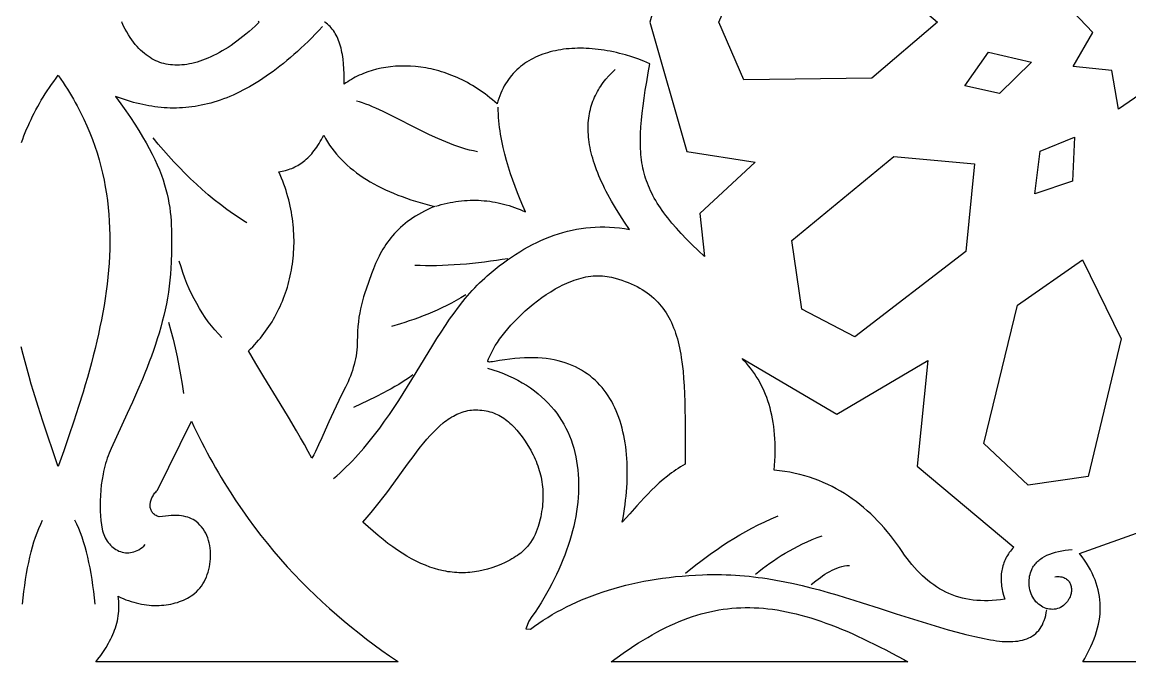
# Model space of a CAD drawing. Extents: x -332 to 348, y -263 to 352.
# Drawn here: x 46.91 to 93.89, y 237 to 264.11 of the extents above; entities that cross this region are included whole.
import ezdxf

# ---------------------------------------------------------------- set-up
doc = ezdxf.new("R2010")
doc.units = 0
doc.layers.add('LAYER_1', color=18, linetype='CONTINUOUS')
doc.layers.add('LAYER_2', color=174, linetype='CONTINUOUS')

msp = doc.modelspace()

# ---------------------------------------------------------------- linework, layer by layer
at = {"layer": 'LAYER_1'}
for points in [[(75.107, 269.585), (73.53, 264.109), (75.107, 258.633), (78.007, 258.173), (75.656, 255.996), (75.851, 254.177), (75.582, 254.432), (75.329, 254.679), (75.092, 254.918), (74.87, 255.15), (74.664, 255.376), (74.472, 255.597), (74.295, 255.813), (74.212, 255.92), (74.132, 256.026), (74.056, 256.131), (73.983, 256.236), (73.913, 256.341), (73.847, 256.445), (73.784, 256.548), (73.724, 256.652), (73.667, 256.756), (73.614, 256.86), (73.564, 256.964), (73.516, 257.068), (73.472, 257.173), (73.43, 257.279), (73.392, 257.385), (73.356, 257.491), (73.324, 257.599), (73.294, 257.708), (73.266, 257.817), (73.242, 257.928), (73.22, 258.04), (73.2, 258.154), (73.184, 258.269), (73.169, 258.386), (73.158, 258.504), (73.148, 258.625), (73.141, 258.747), (73.136, 258.871), (73.134, 258.998), (73.134, 259.127), (73.14, 259.392), (73.155, 259.667), (73.178, 259.953), (73.209, 260.252), (73.247, 260.564), (73.292, 260.89), (73.343, 261.23), (73.402, 261.586), (73.466, 261.959), (73.535, 262.348), (73.28, 262.454), (73.023, 262.551), (72.764, 262.639), (72.505, 262.718), (72.246, 262.787), (72.116, 262.819), (71.987, 262.847), (71.858, 262.874), (71.729, 262.898), (71.6, 262.92), (71.472, 262.939), (71.344, 262.956), (71.217, 262.97), (71.091, 262.982), (70.965, 262.991), (70.84, 262.998), (70.715, 263.002), (70.592, 263.003), (70.469, 263.002), (70.348, 262.999), (70.227, 262.993), (70.108, 262.984), (69.989, 262.972), (69.872, 262.958), (69.757, 262.941), (69.642, 262.922), (69.529, 262.9), (69.418, 262.875), (69.308, 262.847), (69.2, 262.816), (69.094, 262.783), (68.989, 262.747), (68.886, 262.708), (68.785, 262.666), (68.686, 262.621), (68.589, 262.573), (68.494, 262.523), (68.401, 262.47), (68.31, 262.413), (68.222, 262.354), (68.136, 262.291), (68.052, 262.226), (67.971, 262.158), (67.893, 262.087), (67.817, 262.012), (67.743, 261.935), (67.672, 261.854), (67.605, 261.771), (67.54, 261.684), (67.477, 261.594), (67.418, 261.501), (67.362, 261.405), (67.309, 261.305), (67.259, 261.203), (67.213, 261.097), (67.17, 260.988), (67.13, 260.875), (67.093, 260.76), (67.06, 260.641), (66.959, 260.732), (66.857, 260.819), (66.753, 260.904), (66.65, 260.986), (66.545, 261.066), (66.44, 261.142), (66.334, 261.216), (66.227, 261.287), (66.12, 261.356), (66.013, 261.422), (65.905, 261.485), (65.796, 261.545), (65.687, 261.603), (65.578, 261.659), (65.469, 261.711), (65.359, 261.761), (65.249, 261.809), (65.138, 261.854), (65.028, 261.897), (64.917, 261.937), (64.807, 261.974), (64.696, 262.009), (64.586, 262.042), (64.475, 262.072), (64.365, 262.1), (64.254, 262.125), (64.144, 262.148), (64.034, 262.169), (63.815, 262.203), (63.598, 262.228), (63.382, 262.244), (63.168, 262.251), (62.956, 262.249), (62.747, 262.238), (62.541, 262.219), (62.339, 262.192), (62.14, 262.156), (61.945, 262.112), (61.754, 262.06), (61.568, 262), (61.387, 261.932), (61.298, 261.895), (61.211, 261.857), (61.125, 261.816), (61.04, 261.774), (60.958, 261.73), (60.876, 261.684), (60.796, 261.636), (60.718, 261.586), (60.642, 261.535), (60.567, 261.482), (60.571, 261.705), (60.569, 261.923), (60.561, 262.135), (60.546, 262.341), (60.524, 262.541), (60.495, 262.733), (60.477, 262.826), (60.458, 262.917), (60.437, 263.005), (60.413, 263.092), (60.388, 263.176), (60.361, 263.257), (60.332, 263.337), (60.3, 263.413), (60.267, 263.487), (60.231, 263.558), (60.193, 263.627), (60.153, 263.692), (60.111, 263.755), (60.067, 263.815), (60.02, 263.871), (59.97, 263.924), (59.919, 263.974), (59.865, 264.021), (59.809, 264.064), (59.75, 264.104), (59.734, 264.104), (59.742, 264.109), (59.734, 264.114)], [(56.917, 264.155), (56.964, 264.109), (56.917, 264.063), (56.789, 263.942), (56.661, 263.825), (56.533, 263.712), (56.405, 263.604), (56.277, 263.499), (56.15, 263.399), (56.023, 263.304), (55.897, 263.212), (55.771, 263.125), (55.646, 263.042), (55.521, 262.963), (55.397, 262.889), (55.275, 262.819), (55.153, 262.754), (55.032, 262.693), (54.912, 262.636), (54.793, 262.584), (54.676, 262.536), (54.56, 262.492), (54.446, 262.452), (54.333, 262.417), (54.221, 262.386), (54.111, 262.36), (54.003, 262.337), (53.896, 262.319), (53.792, 262.305), (53.688, 262.295), (53.587, 262.289), (53.488, 262.286), (53.39, 262.288), (53.294, 262.294), (53.2, 262.303), (53.107, 262.316), (53.016, 262.333), (52.927, 262.354), (52.839, 262.378), (52.752, 262.406), (52.666, 262.439), (52.581, 262.475), (52.498, 262.515), (52.415, 262.559), (52.334, 262.608), (52.253, 262.661), (52.173, 262.718), (52.094, 262.78), (52.015, 262.848), (51.937, 262.92), (51.86, 262.997), (51.784, 263.079), (51.709, 263.167), (51.635, 263.261), (51.562, 263.36), (51.49, 263.465), (51.419, 263.576), (51.35, 263.693), (51.282, 263.816), (51.215, 263.945), (51.151, 264.08), (51.138, 264.109), (51.151, 264.137)], [(46.883, 259.014), (46.934, 259.154), (46.987, 259.293), (47.043, 259.431), (47.101, 259.57), (47.161, 259.707), (47.223, 259.845), (47.287, 259.982), (47.354, 260.119), (47.423, 260.256), (47.495, 260.392), (47.569, 260.528), (47.645, 260.663), (47.724, 260.798), (47.806, 260.933), (47.889, 261.067), (47.976, 261.201), (48.065, 261.335), (48.156, 261.468), (48.251, 261.601), (48.348, 261.733), (48.443, 261.86), (48.457, 261.84), (48.554, 261.698), (48.65, 261.557), (48.742, 261.415), (48.832, 261.273), (48.919, 261.131), (49.004, 260.989), (49.086, 260.847), (49.166, 260.705), (49.244, 260.563), (49.319, 260.42), (49.391, 260.278), (49.462, 260.136), (49.528, 259.996), (49.659, 259.709), (49.779, 259.424), (49.89, 259.138), (49.992, 258.852), (50.087, 258.566), (50.173, 258.279), (50.251, 257.992), (50.321, 257.704), (50.383, 257.416), (50.438, 257.127), (50.486, 256.837), (50.526, 256.547), (50.56, 256.256), (50.587, 255.964), (50.607, 255.672), (50.62, 255.379), (50.627, 255.085), (50.628, 254.79), (50.623, 254.495), (50.612, 254.198), (50.595, 253.901), (50.573, 253.603), (50.545, 253.305), (50.512, 253.005), (50.474, 252.705), (50.431, 252.404), (50.383, 252.103), (50.33, 251.8), (50.273, 251.497), (50.212, 251.193), (50.147, 250.889), (50.077, 250.584), (50.004, 250.279), (49.927, 249.972), (49.847, 249.666), (49.763, 249.358), (49.677, 249.05), (49.587, 248.742), (49.495, 248.434), (49.302, 247.814), (49.101, 247.193), (48.892, 246.571), (48.678, 245.947), (48.458, 245.322), (48.442, 245.275), (48.43, 245.31), (48.211, 245.937), (47.996, 246.566), (47.787, 247.195), (47.584, 247.826), (47.39, 248.457), (47.297, 248.771), (47.206, 249.086), (47.119, 249.401), (47.034, 249.715), (46.952, 250.029), (46.874, 250.343)], [(98.011, 237), (91.9, 237), (91.985, 237.146), (92.077, 237.314), (92.162, 237.481), (92.24, 237.645), (92.311, 237.807), (92.375, 237.968), (92.432, 238.126), (92.483, 238.283), (92.526, 238.438), (92.563, 238.592), (92.592, 238.744), (92.615, 238.895), (92.631, 239.044), (92.64, 239.192), (92.643, 239.339), (92.638, 239.484), (92.627, 239.629), (92.609, 239.773), (92.584, 239.916), (92.552, 240.058), (92.514, 240.199), (92.469, 240.34), (92.417, 240.48), (92.358, 240.62), (92.293, 240.759), (92.221, 240.898), (92.142, 241.037), (92.057, 241.176), (91.965, 241.314), (91.866, 241.453), (91.761, 241.592), (94.58, 242.587)]]:
    msp.add_lwpolyline(points, dxfattribs=at)
for points in [[(95.927, 266.433), (97.521, 266.842), (97.229, 265.199), (98.709, 264.472), (97.445, 263.403), (98.119, 261.88), (96.475, 261.886), (96.027, 260.279), (94.772, 261.358), (93.412, 260.42), (93.133, 262.066), (91.497, 262.235), (92.325, 263.678), (91.179, 264.875), (92.726, 265.44), (92.606, 267.106), (94.149, 266.529), (95.111, 267.883)], [(82.95, 266.486), (85.742, 264.109), (82.95, 261.731), (77.518, 261.659), (76.466, 264.109), (77.518, 266.558)], [(89.728, 262.414), (88.373, 261.081), (86.897, 261.41), (87.899, 262.836)], [(59.779, 259.173), (59.863, 259.035), (59.951, 258.9), (60.045, 258.769), (60.143, 258.64), (60.245, 258.515), (60.353, 258.394), (60.465, 258.275), (60.581, 258.16), (60.702, 258.047), (60.828, 257.938), (60.958, 257.832), (61.092, 257.729), (61.23, 257.628), (61.373, 257.531), (61.52, 257.437), (61.671, 257.346), (61.826, 257.257), (61.985, 257.171), (62.149, 257.088), (62.316, 257.008), (62.487, 256.93), (62.662, 256.856), (62.84, 256.783), (63.023, 256.714), (63.209, 256.647), (63.399, 256.582), (63.592, 256.521), (63.789, 256.461), (63.99, 256.404), (64.194, 256.35), (64.401, 256.297), (64.254, 256.234), (64.111, 256.168), (63.975, 256.101), (63.843, 256.031), (63.717, 255.96), (63.595, 255.886), (63.479, 255.811), (63.367, 255.734), (63.259, 255.656), (63.156, 255.575), (63.058, 255.493), (62.963, 255.41), (62.873, 255.324), (62.786, 255.237), (62.703, 255.149), (62.624, 255.059), (62.548, 254.968), (62.475, 254.875), (62.406, 254.78), (62.34, 254.685), (62.276, 254.588), (62.215, 254.49), (62.157, 254.39), (62.102, 254.289), (62.048, 254.187), (61.997, 254.084), (61.901, 253.875), (61.812, 253.661), (61.729, 253.443), (61.611, 253.118), (61.498, 252.796), (61.446, 252.633), (61.395, 252.47), (61.348, 252.303), (61.304, 252.134), (61.265, 251.961), (61.229, 251.784), (61.198, 251.602), (61.172, 251.413), (61.151, 251.218), (61.136, 251.016), (61.128, 250.806), (61.126, 250.587), (61.124, 250.466), (61.118, 250.344), (61.107, 250.221), (61.092, 250.097), (61.072, 249.973), (61.049, 249.848), (61.022, 249.724), (60.991, 249.599), (60.956, 249.475), (60.918, 249.351), (60.876, 249.229), (60.832, 249.107), (60.784, 248.987), (60.733, 248.868), (60.679, 248.751), (60.623, 248.637), (60.477, 248.345), (60.344, 248.076), (60.115, 247.594), (59.924, 247.178), (59.762, 246.815), (59.619, 246.491), (59.485, 246.194), (59.349, 245.91), (59.277, 245.769), (59.202, 245.627), (59.045, 245.915), (58.884, 246.204), (58.718, 246.493), (58.549, 246.783), (58.203, 247.364), (57.852, 247.942), (57.158, 249.081), (56.827, 249.637), (56.668, 249.91), (56.515, 250.18), (56.603, 250.266), (56.689, 250.353), (56.773, 250.442), (56.856, 250.533), (56.936, 250.625), (57.015, 250.719), (57.091, 250.814), (57.166, 250.911), (57.238, 251.009), (57.309, 251.108), (57.378, 251.21), (57.444, 251.312), (57.509, 251.416), (57.571, 251.521), (57.632, 251.627), (57.69, 251.735), (57.747, 251.844), (57.801, 251.954), (57.853, 252.065), (57.903, 252.178), (57.951, 252.291), (57.997, 252.406), (58.041, 252.522), (58.082, 252.638), (58.121, 252.756), (58.159, 252.874), (58.193, 252.994), (58.226, 253.114), (58.256, 253.235), (58.285, 253.357), (58.31, 253.48), (58.334, 253.604), (58.355, 253.728), (58.374, 253.853), (58.391, 253.978), (58.405, 254.105), (58.417, 254.231), (58.427, 254.359), (58.434, 254.487), (58.439, 254.615), (58.442, 254.744), (58.442, 254.873), (58.439, 255.003), (58.435, 255.133), (58.427, 255.264), (58.417, 255.394), (58.405, 255.525), (58.391, 255.657), (58.373, 255.788), (58.354, 255.92), (58.331, 256.052), (58.306, 256.184), (58.279, 256.316), (58.249, 256.448), (58.216, 256.58), (58.181, 256.712), (58.143, 256.844), (58.103, 256.976), (58.06, 257.108), (58.014, 257.24), (57.966, 257.372), (57.915, 257.503), (57.861, 257.634), (57.804, 257.765), (57.943, 257.79), (58.079, 257.823), (58.213, 257.863), (58.28, 257.887), (58.345, 257.913), (58.41, 257.941), (58.474, 257.971), (58.538, 258.004), (58.601, 258.039), (58.663, 258.077), (58.725, 258.117), (58.786, 258.159), (58.846, 258.205), (58.905, 258.252), (58.964, 258.303), (59.022, 258.356), (59.079, 258.412), (59.135, 258.471), (59.191, 258.532), (59.246, 258.597), (59.3, 258.664), (59.353, 258.734), (59.405, 258.808), (59.456, 258.884), (59.507, 258.964), (59.556, 259.047), (59.605, 259.133), (59.653, 259.222), (59.7, 259.315)], [(91.466, 257.367), (89.865, 256.829), (90.095, 258.638), (91.548, 259.233)], [(87.3, 258.105), (86.942, 254.391), (82.227, 250.768), (79.976, 251.947), (79.554, 254.86), (83.88, 258.422)], [(93.53, 250.688), (92.122, 244.858), (89.578, 244.485), (87.696, 246.256), (89.126, 252.114), (91.888, 254.033)], [(71.425, 253.363), (71.524, 253.359), (71.622, 253.35), (71.719, 253.337), (71.816, 253.319), (71.912, 253.298), (72.064, 253.257), (72.21, 253.214), (72.352, 253.169), (72.489, 253.121), (72.622, 253.07), (72.749, 253.016), (72.872, 252.96), (72.991, 252.901), (73.105, 252.839), (73.215, 252.775), (73.32, 252.708), (73.422, 252.638), (73.519, 252.565), (73.612, 252.49), (73.701, 252.413), (73.787, 252.332), (73.869, 252.249), (73.947, 252.164), (74.021, 252.075), (74.092, 251.984), (74.16, 251.891), (74.224, 251.794), (74.285, 251.695), (74.343, 251.594), (74.398, 251.489), (74.45, 251.382), (74.499, 251.273), (74.545, 251.161), (74.588, 251.046), (74.629, 250.928), (74.667, 250.808), (74.703, 250.685), (74.736, 250.56), (74.767, 250.432), (74.796, 250.301), (74.823, 250.168), (74.847, 250.032), (74.87, 249.893), (74.909, 249.608), (74.942, 249.313), (74.968, 249.006), (74.989, 248.69), (75.005, 248.363), (75.016, 248.025), (75.024, 247.678), (75.03, 247.319), (75.033, 246.951), (75.037, 245.372), (74.935, 245.316), (74.836, 245.257), (74.739, 245.197), (74.643, 245.135), (74.549, 245.072), (74.458, 245.006), (74.278, 244.871), (74.105, 244.729), (73.937, 244.582), (73.773, 244.429), (73.612, 244.273), (73.454, 244.112), (73.299, 243.948), (72.99, 243.612), (72.68, 243.268), (72.363, 242.922), (72.398, 243.107), (72.43, 243.293), (72.459, 243.477), (72.485, 243.661), (72.508, 243.845), (72.528, 244.027), (72.545, 244.209), (72.558, 244.39), (72.569, 244.569), (72.576, 244.747), (72.58, 244.924), (72.58, 245.1), (72.577, 245.274), (72.571, 245.446), (72.562, 245.617), (72.549, 245.785), (72.532, 245.952), (72.512, 246.117), (72.489, 246.28), (72.462, 246.44), (72.431, 246.598), (72.396, 246.754), (72.358, 246.907), (72.316, 247.057), (72.271, 247.205), (72.221, 247.35), (72.168, 247.492), (72.111, 247.631), (72.05, 247.767), (71.985, 247.899), (71.916, 248.028), (71.842, 248.154), (71.765, 248.276), (71.684, 248.395), (71.599, 248.51), (71.509, 248.621), (71.416, 248.728), (71.318, 248.831), (71.215, 248.93), (71.109, 249.025), (70.998, 249.115), (70.883, 249.201), (70.763, 249.282), (70.639, 249.359), (70.51, 249.431), (70.377, 249.498), (70.239, 249.56), (70.097, 249.618), (69.95, 249.67), (69.798, 249.716), (69.642, 249.758), (69.481, 249.794), (69.315, 249.824), (69.144, 249.849), (68.968, 249.868), (68.788, 249.882), (68.603, 249.889), (68.412, 249.89), (68.217, 249.885), (68.017, 249.874), (67.811, 249.857), (67.601, 249.833), (67.385, 249.802), (67.164, 249.765), (66.94, 249.727), (66.857, 249.715), (66.79, 249.707), (66.738, 249.705), (66.7, 249.708), (66.675, 249.716), (66.667, 249.722), (66.662, 249.729), (66.658, 249.738), (66.658, 249.747), (66.662, 249.771), (66.674, 249.801), (66.691, 249.836), (66.737, 249.924), (66.763, 249.976), (66.789, 250.035), (66.841, 250.149), (66.905, 250.271), (66.98, 250.399), (67.066, 250.534), (67.162, 250.673), (67.268, 250.817), (67.384, 250.964), (67.509, 251.113), (67.642, 251.264), (67.783, 251.416), (67.931, 251.568), (68.087, 251.719), (68.249, 251.869), (68.417, 252.016), (68.59, 252.16), (68.769, 252.3), (68.952, 252.435), (69.139, 252.564), (69.33, 252.686), (69.523, 252.801), (69.72, 252.908), (69.819, 252.958), (69.918, 253.005), (70.018, 253.05), (70.118, 253.093), (70.219, 253.133), (70.32, 253.17), (70.421, 253.204), (70.522, 253.235), (70.623, 253.263), (70.724, 253.288), (70.824, 253.31), (70.925, 253.328), (71.026, 253.342), (71.126, 253.353), (71.226, 253.36), (71.326, 253.364)], [(81.463, 247.489), (85.33, 249.773), (84.875, 245.287), (88.97, 241.861), (88.919, 241.805), (88.871, 241.748), (88.826, 241.691), (88.783, 241.632), (88.743, 241.573), (88.705, 241.513), (88.669, 241.452), (88.636, 241.39), (88.605, 241.327), (88.577, 241.264), (88.552, 241.199), (88.529, 241.134), (88.508, 241.068), (88.49, 241.002), (88.475, 240.934), (88.462, 240.866), (88.451, 240.796), (88.443, 240.726), (88.437, 240.656), (88.434, 240.584), (88.433, 240.511), (88.435, 240.438), (88.44, 240.364), (88.446, 240.289), (88.456, 240.213), (88.468, 240.136), (88.482, 240.059), (88.499, 239.981), (88.54, 239.822), (88.591, 239.659), (88.411, 239.633), (88.235, 239.612), (88.062, 239.598), (87.892, 239.59), (87.725, 239.588), (87.562, 239.593), (87.402, 239.603), (87.244, 239.619), (87.09, 239.641), (86.939, 239.669), (86.79, 239.703), (86.645, 239.743), (86.502, 239.788), (86.362, 239.839), (86.224, 239.896), (86.089, 239.958), (85.957, 240.026), (85.827, 240.099), (85.7, 240.178), (85.575, 240.262), (85.452, 240.351), (85.332, 240.446), (85.214, 240.545), (85.098, 240.65), (84.984, 240.76), (84.872, 240.876), (84.762, 240.996), (84.654, 241.121), (84.548, 241.251), (84.444, 241.386), (84.342, 241.526), (84.241, 241.671), (84.119, 241.847), (83.994, 242.02), (83.867, 242.19), (83.737, 242.356), (83.605, 242.518), (83.47, 242.676), (83.332, 242.831), (83.192, 242.981), (83.048, 243.127), (82.902, 243.269), (82.752, 243.406), (82.6, 243.539), (82.444, 243.667), (82.285, 243.791), (82.123, 243.91), (81.958, 244.025), (81.789, 244.134), (81.617, 244.239), (81.441, 244.338), (81.262, 244.432), (81.079, 244.521), (80.893, 244.604), (80.702, 244.682), (80.508, 244.755), (80.31, 244.822), (80.108, 244.883), (79.902, 244.938), (79.692, 244.987), (79.477, 245.031), (79.259, 245.068), (79.036, 245.099), (78.809, 245.124), (78.826, 245.326), (78.839, 245.524), (78.847, 245.718), (78.851, 245.908), (78.852, 246.095), (78.848, 246.278), (78.84, 246.457), (78.828, 246.633), (78.812, 246.805), (78.792, 246.973), (78.768, 247.138), (78.74, 247.299), (78.709, 247.457), (78.673, 247.612), (78.635, 247.763), (78.592, 247.911), (78.546, 248.055), (78.496, 248.197), (78.442, 248.335), (78.385, 248.469), (78.325, 248.601), (78.261, 248.73), (78.194, 248.855), (78.123, 248.978), (78.049, 249.098), (77.972, 249.214), (77.892, 249.328), (77.809, 249.439), (77.722, 249.547), (77.632, 249.652), (77.54, 249.754), (77.444, 249.854)], [(66.233, 247.677), (66.324, 247.672), (66.414, 247.664), (66.501, 247.653), (66.586, 247.638), (66.67, 247.62), (66.751, 247.599), (66.831, 247.574), (66.909, 247.547), (66.985, 247.516), (67.059, 247.483), (67.132, 247.447), (67.203, 247.408), (67.273, 247.366), (67.341, 247.322), (67.408, 247.275), (67.474, 247.226), (67.538, 247.174), (67.6, 247.12), (67.662, 247.064), (67.723, 247.005), (67.782, 246.944), (67.897, 246.817), (68.009, 246.682), (68.117, 246.54), (68.221, 246.391), (68.323, 246.236), (68.434, 246.055), (68.486, 245.964), (68.536, 245.872), (68.583, 245.779), (68.628, 245.686), (68.67, 245.593), (68.71, 245.498), (68.748, 245.403), (68.783, 245.308), (68.815, 245.212), (68.845, 245.115), (68.873, 245.018), (68.898, 244.92), (68.92, 244.821), (68.94, 244.722), (68.957, 244.622), (68.971, 244.522), (68.983, 244.42), (68.992, 244.318), (68.998, 244.216), (69.002, 244.112), (69.002, 244.008), (69, 243.904), (68.995, 243.798), (68.987, 243.692), (68.976, 243.585), (68.963, 243.477), (68.946, 243.369), (68.927, 243.26), (68.904, 243.15), (68.879, 243.039), (68.827, 242.836), (68.796, 242.73), (68.76, 242.621), (68.718, 242.509), (68.67, 242.397), (68.614, 242.283), (68.549, 242.168), (68.474, 242.054), (68.433, 241.998), (68.389, 241.941), (68.341, 241.885), (68.291, 241.829), (68.238, 241.774), (68.181, 241.719), (68.121, 241.665), (68.057, 241.612), (67.99, 241.56), (67.919, 241.508), (67.843, 241.457), (67.764, 241.407), (67.681, 241.358), (67.593, 241.311), (67.403, 241.216), (67.214, 241.131), (67.026, 241.054), (66.839, 240.987), (66.652, 240.928), (66.465, 240.879), (66.278, 240.839), (66.185, 240.823), (66.092, 240.809), (65.998, 240.797), (65.905, 240.787), (65.812, 240.78), (65.719, 240.775), (65.625, 240.773), (65.532, 240.773), (65.438, 240.775), (65.345, 240.779), (65.251, 240.786), (65.157, 240.795), (65.063, 240.807), (64.969, 240.821), (64.875, 240.837), (64.78, 240.855), (64.591, 240.9), (64.401, 240.953), (64.209, 241.017), (64.017, 241.09), (63.823, 241.172), (63.628, 241.264), (63.432, 241.366), (63.234, 241.478), (63.035, 241.599), (62.834, 241.73), (62.631, 241.87), (62.426, 242.021), (62.219, 242.181), (62.01, 242.351), (61.798, 242.532), (61.585, 242.722), (61.368, 242.922), (61.547, 243.126), (61.72, 243.332), (61.89, 243.54), (62.054, 243.748), (62.215, 243.956), (62.373, 244.165), (62.678, 244.577), (63.256, 245.375), (63.535, 245.751), (63.672, 245.932), (63.809, 246.107), (63.946, 246.275), (64.082, 246.437), (64.218, 246.591), (64.355, 246.737), (64.493, 246.875), (64.632, 247.004), (64.772, 247.123), (64.842, 247.179), (64.913, 247.233), (64.985, 247.283), (65.057, 247.331), (65.129, 247.376), (65.202, 247.418), (65.276, 247.458), (65.351, 247.494), (65.426, 247.527), (65.502, 247.557), (65.578, 247.584), (65.656, 247.608), (65.734, 247.628), (65.813, 247.645), (65.893, 247.659), (65.974, 247.669), (66.057, 247.675), (66.14, 247.677)], [(54.198, 246.974), (54.308, 246.746), (54.419, 246.52), (54.532, 246.297), (54.646, 246.077), (54.761, 245.859), (54.878, 245.644), (54.996, 245.431), (55.115, 245.221), (55.235, 245.014), (55.356, 244.808), (55.479, 244.606), (55.602, 244.405), (55.727, 244.208), (55.98, 243.819), (56.238, 243.44), (56.5, 243.069), (56.766, 242.708), (57.036, 242.355), (57.311, 242.011), (57.589, 241.675), (57.871, 241.347), (58.157, 241.027), (58.446, 240.715), (58.74, 240.41), (59.036, 240.112), (59.336, 239.821), (59.639, 239.537), (59.946, 239.259), (60.255, 238.988), (60.567, 238.723), (60.882, 238.465), (61.2, 238.211), (61.521, 237.964), (61.844, 237.721), (62.17, 237.484), (62.498, 237.252), (62.828, 237.025), (62.865, 237), (50.035, 237), (50.12, 237.106), (50.241, 237.268), (50.357, 237.435), (50.468, 237.608), (50.573, 237.786), (50.622, 237.877), (50.669, 237.969), (50.714, 238.062), (50.756, 238.156), (50.796, 238.251), (50.833, 238.348), (50.867, 238.445), (50.898, 238.543), (50.926, 238.642), (50.95, 238.742), (50.971, 238.842), (50.989, 238.944), (51.002, 239.046), (51.012, 239.149), (51.017, 239.252), (51.018, 239.356), (51.015, 239.461), (51.007, 239.566), (50.994, 239.671), (50.977, 239.777), (51.087, 239.725), (51.198, 239.677), (51.309, 239.633), (51.42, 239.592), (51.531, 239.556), (51.641, 239.523), (51.752, 239.494), (51.862, 239.468), (51.972, 239.446), (52.081, 239.428), (52.189, 239.413), (52.297, 239.401), (52.404, 239.393), (52.51, 239.389), (52.615, 239.388), (52.718, 239.39), (52.821, 239.395), (52.922, 239.404), (53.022, 239.415), (53.12, 239.43), (53.217, 239.448), (53.312, 239.47), (53.406, 239.494), (53.497, 239.521), (53.586, 239.551), (53.674, 239.584), (53.759, 239.62), (53.842, 239.658), (53.922, 239.7), (54, 239.744), (54.076, 239.79), (54.149, 239.84), (54.231, 239.903), (54.308, 239.972), (54.381, 240.046), (54.449, 240.127), (54.513, 240.212), (54.573, 240.301), (54.627, 240.395), (54.677, 240.493), (54.723, 240.594), (54.763, 240.698), (54.798, 240.805), (54.829, 240.914), (54.854, 241.025), (54.874, 241.137), (54.889, 241.25), (54.899, 241.364), (54.904, 241.478), (54.903, 241.591), (54.896, 241.705), (54.885, 241.817), (54.867, 241.928), (54.844, 242.037), (54.816, 242.144), (54.781, 242.248), (54.741, 242.349), (54.695, 242.447), (54.643, 242.542), (54.585, 242.632), (54.521, 242.717), (54.451, 242.798), (54.375, 242.873), (54.292, 242.942), (54.228, 242.988), (54.161, 243.029), (54.089, 243.066), (54.013, 243.098), (53.932, 243.127), (53.847, 243.15), (53.758, 243.169), (53.663, 243.184), (53.564, 243.195), (53.46, 243.2), (53.351, 243.202), (53.236, 243.199), (53.116, 243.191), (52.99, 243.179), (52.859, 243.163), (52.722, 243.142), (52.675, 243.157), (52.631, 243.175), (52.591, 243.196), (52.553, 243.219), (52.519, 243.243), (52.488, 243.27), (52.46, 243.299), (52.435, 243.329), (52.412, 243.361), (52.393, 243.395), (52.377, 243.43), (52.364, 243.466), (52.354, 243.504), (52.346, 243.542), (52.341, 243.581), (52.339, 243.622), (52.34, 243.662), (52.343, 243.704), (52.349, 243.745), (52.358, 243.787), (52.369, 243.83), (52.382, 243.872), (52.398, 243.914), (52.417, 243.956), (52.438, 243.998), (52.461, 244.039), (52.487, 244.079), (52.514, 244.119), (52.544, 244.158), (52.577, 244.196), (52.611, 244.233), (52.648, 244.269), (54.089, 247.205)], [(77.774, 239.3), (77.964, 239.295), (78.156, 239.285), (78.349, 239.27), (78.543, 239.251), (78.739, 239.227), (78.935, 239.197), (79.134, 239.164), (79.333, 239.125), (79.535, 239.081), (79.738, 239.033), (79.943, 238.98), (80.149, 238.923), (80.358, 238.86), (80.569, 238.793), (80.782, 238.721), (80.998, 238.645), (81.215, 238.564), (81.436, 238.478), (81.658, 238.388), (81.884, 238.293), (82.112, 238.194), (82.343, 238.09), (82.577, 237.981), (82.814, 237.868), (83.054, 237.75), (83.298, 237.628), (83.544, 237.502), (83.794, 237.371), (84.305, 237.095), (84.475, 237), (71.894, 237), (72.047, 237.113), (72.251, 237.261), (72.454, 237.404), (72.655, 237.541), (72.854, 237.673), (73.052, 237.8), (73.248, 237.921), (73.443, 238.037), (73.637, 238.148), (73.829, 238.254), (74.021, 238.355), (74.211, 238.45), (74.401, 238.541), (74.59, 238.626), (74.778, 238.706), (74.966, 238.781), (75.153, 238.85), (75.34, 238.915), (75.526, 238.975), (75.713, 239.029), (75.899, 239.079), (76.085, 239.123), (76.271, 239.163), (76.457, 239.197), (76.644, 239.227), (76.831, 239.251), (77.018, 239.271), (77.206, 239.286), (77.394, 239.295), (77.584, 239.3)]]:
    msp.add_lwpolyline(points, close=True, dxfattribs=at)
at = {"layer": 'LAYER_2'}
for points in [[(59.654, 263.926), (59.499, 263.761), (59.344, 263.602), (59.191, 263.446), (59.038, 263.296), (58.886, 263.149), (58.735, 263.007), (58.585, 262.869), (58.435, 262.736), (58.286, 262.606), (58.138, 262.481), (57.991, 262.36), (57.845, 262.244), (57.699, 262.131), (57.554, 262.022), (57.409, 261.918), (57.266, 261.817), (57.122, 261.72), (56.98, 261.628), (56.838, 261.539), (56.697, 261.454), (56.556, 261.372), (56.416, 261.295), (56.277, 261.221), (56.138, 261.151), (56, 261.084), (55.862, 261.022), (55.724, 260.962), (55.588, 260.907), (55.451, 260.855), (55.315, 260.806), (55.18, 260.761), (55.045, 260.719), (54.91, 260.68), (54.776, 260.645), (54.642, 260.613), (54.509, 260.585), (54.376, 260.559), (54.243, 260.537), (54.11, 260.518), (53.978, 260.502), (53.847, 260.49), (53.715, 260.48), (53.584, 260.473), (53.453, 260.469), (53.322, 260.468), (53.192, 260.47), (53.061, 260.475), (52.931, 260.483), (52.801, 260.494), (52.672, 260.507), (52.542, 260.523), (52.413, 260.542), (52.283, 260.563), (52.154, 260.587), (52.025, 260.613), (51.896, 260.642), (51.767, 260.674), (51.638, 260.708), (51.509, 260.745), (51.38, 260.783), (51.122, 260.868), (50.864, 260.962), (51.093, 260.652), (51.306, 260.352), (51.505, 260.063), (51.691, 259.784), (51.863, 259.514), (52.022, 259.253), (52.169, 259), (52.303, 258.755), (52.427, 258.518), (52.539, 258.287), (52.641, 258.063), (52.733, 257.844), (52.816, 257.631), (52.889, 257.423), (52.954, 257.219), (53.011, 257.019), (53.061, 256.823), (53.103, 256.629), (53.139, 256.438), (53.169, 256.249), (53.193, 256.061), (53.212, 255.874), (53.227, 255.687), (53.237, 255.5), (53.244, 255.313), (53.247, 255.124), (53.246, 254.742), (53.239, 254.35), (53.229, 253.943), (53.219, 253.686), (53.202, 253.43), (53.179, 253.175), (53.15, 252.922), (53.115, 252.67), (53.074, 252.419), (53.027, 252.169), (52.975, 251.92), (52.918, 251.672), (52.856, 251.425), (52.79, 251.179), (52.719, 250.933), (52.643, 250.688), (52.564, 250.444), (52.48, 250.2), (52.393, 249.956), (52.303, 249.713), (52.209, 249.47), (52.113, 249.227), (52.014, 248.984), (51.807, 248.498), (51.593, 248.011), (51.371, 247.523), (51.144, 247.033), (50.683, 246.044), (50.637, 245.943), (50.595, 245.839), (50.554, 245.734), (50.517, 245.627), (50.482, 245.519), (50.449, 245.409), (50.418, 245.298), (50.39, 245.186), (50.365, 245.073), (50.341, 244.96), (50.301, 244.731), (50.269, 244.502), (50.245, 244.273), (50.229, 244.047), (50.22, 243.823), (50.219, 243.604), (50.225, 243.392), (50.236, 243.186), (50.254, 242.99), (50.278, 242.803), (50.307, 242.628), (50.325, 242.547), (50.347, 242.468), (50.373, 242.392), (50.404, 242.319), (50.438, 242.248), (50.476, 242.18), (50.518, 242.115), (50.563, 242.053), (50.611, 241.995), (50.662, 241.94), (50.715, 241.889), (50.772, 241.842), (50.83, 241.799), (50.891, 241.76), (50.954, 241.726), (51.018, 241.696), (51.084, 241.671), (51.152, 241.651), (51.22, 241.636), (51.29, 241.626), (51.36, 241.621), (51.432, 241.622), (51.503, 241.629), (51.575, 241.641), (51.647, 241.66), (51.719, 241.684), (51.79, 241.715), (51.861, 241.753), (51.931, 241.797), (52, 241.849), (52.068, 241.907), (52.135, 241.972)], [(60.115, 244.766), (60.255, 244.888), (60.393, 245.011), (60.528, 245.136), (60.66, 245.264), (60.79, 245.392), (60.918, 245.523), (61.043, 245.655), (61.166, 245.789), (61.286, 245.924), (61.405, 246.061), (61.522, 246.198), (61.636, 246.338), (61.859, 246.619), (62.076, 246.905), (62.286, 247.194), (62.489, 247.485), (62.688, 247.779), (62.882, 248.074), (63.071, 248.371), (63.257, 248.667), (63.62, 249.259), (63.976, 249.845), (64.329, 250.419), (64.505, 250.701), (64.683, 250.978), (64.862, 251.25), (65.044, 251.516), (65.228, 251.776), (65.415, 252.028), (65.606, 252.273), (65.704, 252.393), (65.802, 252.51), (65.902, 252.625), (66.003, 252.738), (66.105, 252.848), (66.209, 252.956), (66.314, 253.062), (66.421, 253.164), (66.53, 253.265), (66.641, 253.362), (66.809, 253.505), (66.978, 253.643), (67.149, 253.777), (67.321, 253.906), (67.493, 254.031), (67.667, 254.152), (67.842, 254.268), (68.018, 254.378), (68.196, 254.484), (68.374, 254.585), (68.554, 254.681), (68.735, 254.771), (68.918, 254.856), (69.102, 254.936), (69.287, 255.01), (69.473, 255.079), (69.661, 255.142), (69.851, 255.199), (70.042, 255.25), (70.234, 255.295), (70.428, 255.334), (70.623, 255.366), (70.82, 255.393), (71.019, 255.413), (71.219, 255.426), (71.421, 255.433), (71.624, 255.433), (71.829, 255.426), (72.036, 255.412), (72.245, 255.391), (72.455, 255.363), (72.667, 255.328), (72.456, 255.638), (72.259, 255.939), (72.077, 256.234), (71.909, 256.521), (71.755, 256.802), (71.683, 256.939), (71.614, 257.075), (71.549, 257.209), (71.488, 257.341), (71.43, 257.472), (71.375, 257.601), (71.323, 257.728), (71.274, 257.853), (71.229, 257.977), (71.187, 258.1), (71.148, 258.221), (71.113, 258.34), (71.08, 258.457), (71.05, 258.573), (71.024, 258.688), (71, 258.801), (70.98, 258.912), (70.962, 259.022), (70.948, 259.13), (70.936, 259.237), (70.927, 259.343), (70.921, 259.447), (70.918, 259.549), (70.918, 259.651), (70.92, 259.75), (70.925, 259.849), (70.933, 259.946), (70.944, 260.041), (70.957, 260.136), (70.973, 260.229), (70.991, 260.32), (71.012, 260.411), (71.035, 260.5), (71.061, 260.588), (71.09, 260.674), (71.12, 260.76), (71.154, 260.844), (71.189, 260.927), (71.227, 261.008), (71.268, 261.089), (71.31, 261.168), (71.355, 261.246), (71.402, 261.323), (71.451, 261.399), (71.503, 261.474), (71.557, 261.548), (71.612, 261.621), (71.67, 261.692), (71.792, 261.832), (71.922, 261.968), (72.06, 262.1)], [(66.218, 258.616), (66.055, 258.649), (65.891, 258.688), (65.724, 258.733), (65.557, 258.784), (65.389, 258.839), (65.219, 258.9), (65.049, 258.965), (64.878, 259.034), (64.707, 259.106), (64.536, 259.182), (64.193, 259.34), (63.852, 259.506), (63.514, 259.676), (62.852, 260.013), (62.532, 260.174), (62.22, 260.325), (61.919, 260.463), (61.772, 260.526), (61.629, 260.585), (61.49, 260.638), (61.353, 260.686), (61.221, 260.729), (61.092, 260.765)], [(64.439, 256.309), (64.564, 256.346), (64.688, 256.38), (64.812, 256.411), (64.936, 256.44), (65.059, 256.465), (65.181, 256.487), (65.304, 256.507), (65.425, 256.524), (65.547, 256.537), (65.668, 256.548), (65.788, 256.556), (65.909, 256.561), (66.029, 256.564), (66.148, 256.563), (66.268, 256.56), (66.387, 256.553), (66.505, 256.544), (66.624, 256.532), (66.742, 256.517), (66.86, 256.499), (66.978, 256.479), (67.095, 256.455), (67.213, 256.429), (67.33, 256.4), (67.447, 256.368), (67.564, 256.333), (67.681, 256.295), (67.797, 256.255), (67.914, 256.212), (68.03, 256.166), (68.146, 256.117), (68.262, 256.065), (68.146, 256.332), (68.033, 256.6), (67.924, 256.869), (67.819, 257.141), (67.719, 257.413), (67.624, 257.688), (67.536, 257.963), (67.454, 258.24), (67.38, 258.519), (67.313, 258.799), (67.254, 259.08), (67.228, 259.221), (67.204, 259.363), (67.183, 259.504), (67.164, 259.646), (67.147, 259.789), (67.133, 259.931), (67.121, 260.074), (67.113, 260.218), (67.107, 260.361), (67.103, 260.505)], [(56.441, 255.604), (56.296, 255.695), (56.153, 255.787), (55.872, 255.977), (55.596, 256.173), (55.326, 256.375), (55.062, 256.583), (54.803, 256.797), (54.549, 257.017), (54.3, 257.242), (54.056, 257.472), (53.817, 257.707), (53.581, 257.946), (53.35, 258.19), (53.123, 258.438), (52.899, 258.69), (52.678, 258.945), (52.461, 259.204)], [(55.386, 250.74), (55.233, 250.9), (55.086, 251.066), (54.944, 251.237), (54.807, 251.414), (54.675, 251.597), (54.549, 251.786), (54.428, 251.98), (54.313, 252.18), (54.202, 252.385), (54.097, 252.596), (53.997, 252.813), (53.902, 253.036), (53.813, 253.264), (53.729, 253.498), (53.65, 253.738), (53.577, 253.983)], [(67.518, 254.086), (67.278, 254.047), (67.032, 254.01), (66.782, 253.975), (66.528, 253.942), (66.271, 253.911), (66.013, 253.884), (65.754, 253.859), (65.496, 253.838), (65.24, 253.819), (64.986, 253.805), (64.735, 253.794), (64.489, 253.787), (64.249, 253.784), (64.016, 253.785), (63.79, 253.791), (63.573, 253.802)], [(65.726, 252.548), (65.524, 252.427), (65.323, 252.311), (65.121, 252.202), (64.919, 252.098), (64.717, 252), (64.516, 251.907), (64.316, 251.819), (64.117, 251.736), (63.919, 251.657), (63.722, 251.583), (63.527, 251.513), (63.333, 251.447), (63.142, 251.385), (62.953, 251.326), (62.582, 251.217)], [(53.124, 251.388), (53.223, 251.033), (53.317, 250.671), (53.404, 250.303), (53.486, 249.929), (53.563, 249.549), (53.633, 249.163), (53.698, 248.771), (53.758, 248.372)], [(63.482, 249.156), (63.338, 249.051), (63.189, 248.95), (63.036, 248.851), (62.881, 248.756), (62.723, 248.663), (62.562, 248.572), (62.4, 248.484), (62.238, 248.399), (61.912, 248.234), (61.589, 248.077), (60.969, 247.781)], [(66.643, 249.452), (66.878, 249.379), (67.105, 249.3), (67.324, 249.217), (67.535, 249.127), (67.738, 249.033), (67.933, 248.933), (68.12, 248.829), (68.3, 248.719), (68.472, 248.605), (68.637, 248.486), (68.795, 248.363), (68.944, 248.235), (69.087, 248.103), (69.223, 247.967), (69.351, 247.827), (69.472, 247.682), (69.586, 247.535), (69.693, 247.383), (69.793, 247.228), (69.887, 247.069), (69.973, 246.907), (70.053, 246.742), (70.126, 246.574), (70.193, 246.403), (70.253, 246.229), (70.307, 246.052), (70.354, 245.873), (70.396, 245.692), (70.43, 245.508), (70.459, 245.321), (70.482, 245.133), (70.498, 244.943), (70.509, 244.751), (70.514, 244.557), (70.513, 244.361), (70.506, 244.164), (70.494, 243.966), (70.476, 243.766), (70.452, 243.566), (70.423, 243.364), (70.389, 243.162), (70.349, 242.958), (70.304, 242.754), (70.253, 242.55), (70.198, 242.345), (70.138, 242.14), (70.072, 241.934), (70.002, 241.729), (69.926, 241.524), (69.846, 241.319), (69.761, 241.114), (69.672, 240.91), (69.578, 240.706), (69.479, 240.503), (69.376, 240.301), (69.269, 240.099), (69.157, 239.899), (69.041, 239.7), (68.921, 239.502), (68.797, 239.306), (68.668, 239.111), (68.536, 238.918), (68.4, 238.727), (68.279, 238.394), (68.471, 238.384), (68.648, 238.514), (68.829, 238.64), (69.015, 238.764), (69.204, 238.883), (69.397, 238.999), (69.595, 239.112), (69.796, 239.221), (70.001, 239.327), (70.211, 239.429), (70.424, 239.528), (70.641, 239.622), (70.862, 239.714), (71.087, 239.801), (71.315, 239.885), (71.548, 239.964), (71.784, 240.04), (72.024, 240.112), (72.268, 240.18), (72.515, 240.244), (72.767, 240.305), (73.022, 240.361), (73.28, 240.413), (73.542, 240.461), (73.808, 240.504), (74.078, 240.544), (74.351, 240.579), (74.627, 240.61), (74.908, 240.637), (75.191, 240.659), (75.478, 240.677), (75.769, 240.691), (75.972, 240.697), (76.173, 240.701), (76.373, 240.701), (76.573, 240.698), (76.771, 240.693), (76.968, 240.684), (77.163, 240.673), (77.358, 240.659), (77.552, 240.643), (77.745, 240.624), (77.937, 240.603), (78.128, 240.58), (78.319, 240.554), (78.508, 240.526), (78.885, 240.463), (79.259, 240.393), (79.631, 240.316), (80, 240.231), (80.367, 240.141), (80.733, 240.045), (81.097, 239.945), (81.46, 239.84), (81.822, 239.731), (82.183, 239.62), (82.544, 239.506), (83.266, 239.272), (83.989, 239.037), (84.717, 238.803), (85.083, 238.688), (85.45, 238.576), (85.82, 238.467), (86.192, 238.361), (86.567, 238.26), (86.944, 238.163), (87.325, 238.071), (87.709, 237.986), (87.845, 237.958), (87.978, 237.933), (88.108, 237.912), (88.236, 237.893), (88.361, 237.879), (88.483, 237.867), (88.601, 237.86), (88.717, 237.856), (88.829, 237.856), (88.938, 237.86), (89.044, 237.869), (89.147, 237.881), (89.245, 237.898), (89.341, 237.92), (89.433, 237.946), (89.521, 237.976), (89.605, 238.012), (89.686, 238.052), (89.762, 238.098), (89.835, 238.149), (89.903, 238.205), (89.968, 238.267), (90.028, 238.334), (90.084, 238.407), (90.135, 238.485), (90.183, 238.57), (90.225, 238.66), (90.263, 238.757), (90.297, 238.86), (90.326, 238.969), (90.35, 239.085), (90.369, 239.208)], [(46.926, 239.443), (46.954, 239.714), (46.985, 239.98), (47.019, 240.239), (47.056, 240.492), (47.096, 240.739), (47.14, 240.979), (47.187, 241.213), (47.238, 241.44), (47.292, 241.66), (47.35, 241.874), (47.411, 242.08), (47.477, 242.279), (47.546, 242.471), (47.62, 242.655), (47.697, 242.832), (47.779, 243.001)], [(50.004, 239.443), (49.976, 239.714), (49.945, 239.98), (49.911, 240.239), (49.874, 240.492), (49.833, 240.739), (49.79, 240.979), (49.743, 241.213), (49.692, 241.44), (49.638, 241.66), (49.58, 241.874), (49.519, 242.08), (49.453, 242.279), (49.384, 242.471), (49.31, 242.655), (49.233, 242.832), (49.151, 243.001)], [(75.044, 240.764), (75.482, 241.104), (75.703, 241.272), (75.928, 241.438), (76.155, 241.602), (76.385, 241.764), (76.62, 241.924), (76.859, 242.08), (77.102, 242.233), (77.351, 242.383), (77.605, 242.529), (77.866, 242.67), (78.132, 242.808), (78.406, 242.94), (78.688, 243.067), (78.977, 243.189)], [(78.014, 240.719), (78.162, 240.835), (78.311, 240.95), (78.464, 241.064), (78.62, 241.176), (78.779, 241.287), (78.941, 241.395), (79.108, 241.502), (79.279, 241.607), (79.455, 241.709), (79.636, 241.809), (79.823, 241.906), (80.015, 242), (80.213, 242.091), (80.417, 242.18), (80.629, 242.265), (80.847, 242.346)], [(90.719, 240.606), (90.782, 240.612), (90.842, 240.614), (90.899, 240.612), (90.953, 240.607), (91.004, 240.598), (91.051, 240.585), (91.096, 240.57), (91.138, 240.551), (91.176, 240.53), (91.212, 240.505), (91.245, 240.479), (91.275, 240.45), (91.302, 240.419), (91.326, 240.386), (91.347, 240.351), (91.365, 240.314), (91.381, 240.276), (91.394, 240.236), (91.404, 240.196), (91.411, 240.154), (91.416, 240.111), (91.418, 240.068), (91.418, 240.024), (91.414, 239.98), (91.408, 239.936), (91.4, 239.892), (91.389, 239.847), (91.376, 239.804), (91.36, 239.76), (91.341, 239.717), (91.32, 239.676), (91.297, 239.635), (91.249, 239.562), (91.197, 239.497), (91.141, 239.439), (91.083, 239.388), (91.022, 239.344), (90.959, 239.308), (90.894, 239.278), (90.827, 239.255), (90.76, 239.238), (90.691, 239.228), (90.621, 239.224), (90.552, 239.226), (90.482, 239.234), (90.413, 239.248), (90.345, 239.267), (90.277, 239.292), (90.211, 239.322), (90.147, 239.358), (90.085, 239.398), (90.025, 239.444), (89.968, 239.494), (89.914, 239.549), (89.864, 239.608), (89.817, 239.672), (89.775, 239.74), (89.736, 239.812), (89.703, 239.888), (89.675, 239.967), (89.652, 240.051), (89.634, 240.137), (89.623, 240.228), (89.619, 240.321), (89.619, 240.397), (89.624, 240.474), (89.632, 240.55), (89.644, 240.625), (89.661, 240.698), (89.681, 240.771), (89.705, 240.841), (89.734, 240.91), (89.758, 240.961), (89.785, 241.009), (89.815, 241.056), (89.846, 241.102), (89.88, 241.145), (89.915, 241.187), (89.953, 241.227), (89.993, 241.265), (90.035, 241.301), (90.079, 241.336), (90.124, 241.37), (90.172, 241.402), (90.273, 241.461), (90.38, 241.514), (90.494, 241.562), (90.615, 241.605), (90.741, 241.642), (90.873, 241.675), (91.01, 241.703), (91.152, 241.727), (91.298, 241.746), (91.449, 241.762)], [(80.38, 240.275), (80.573, 240.428), (80.767, 240.575), (80.865, 240.644), (80.964, 240.71), (81.063, 240.773), (81.163, 240.831), (81.264, 240.885), (81.366, 240.933), (81.469, 240.976), (81.573, 241.013), (81.678, 241.043), (81.785, 241.066), (81.893, 241.081), (82.002, 241.089)]]:
    msp.add_lwpolyline(points, dxfattribs=at)

doc.saveas('drawing.dxf')
